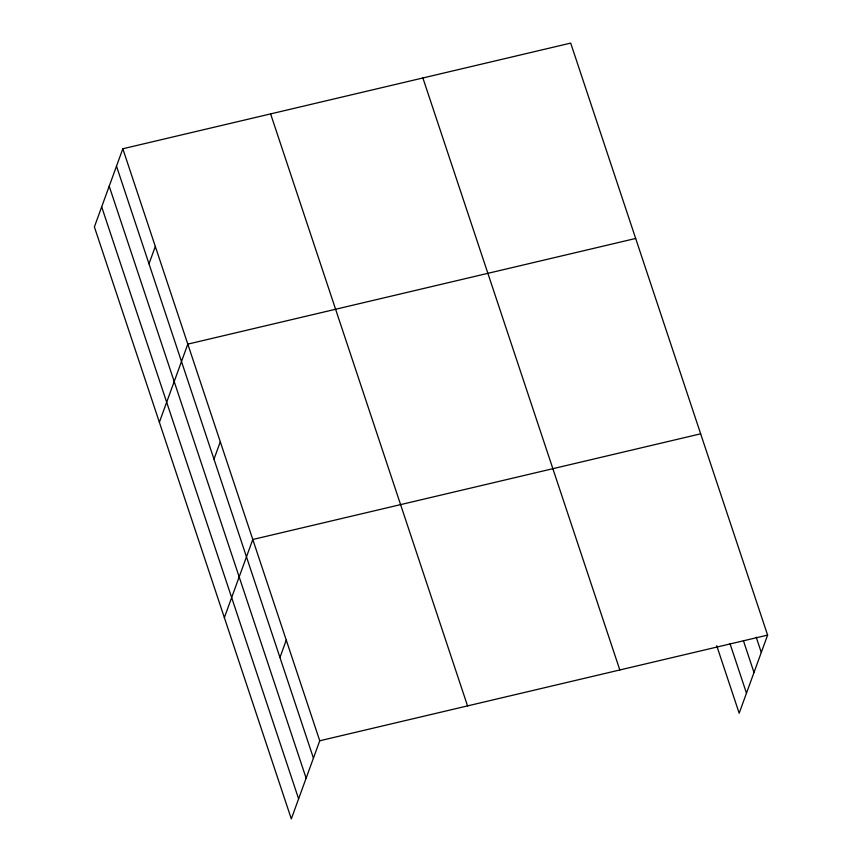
<?xml version="1.0" encoding="UTF-8"?>
<svg xmlns="http://www.w3.org/2000/svg" width="862" height="862" viewBox="0 0 862 862"><rect width="100%" height="100%" fill="white"/><g stroke="black" fill="none" stroke-linecap="round" stroke-linejoin="round"><path stroke-width="1.29" d="M122.824 148.77L94.389 226.9L291.313 818.9L319.748 740.77L122.824 148.77L570.687 43.1L767.611 635.1L739.176 713.23L716.721 645.703M148.997 263.815L155.311 246.457M159.373 422.261L187.808 344.132L635.671 238.462M213.981 459.177L220.295 441.818M224.357 617.623L252.792 539.493L700.655 433.823M279.956 657.501L286.27 640.132M319.748 740.77L767.611 635.1M756.211 637.18L761.297 652.459M743.4 640.671L754.002 672.511M729.952 643.494L746.481 693.177M422.886 77.968L619.821 669.968M270.614 113.903L467.549 705.903M116.499 166.14L313.434 758.14M109.205 186.192L306.129 778.192M101.684 206.848L298.608 798.848"/></g></svg>
